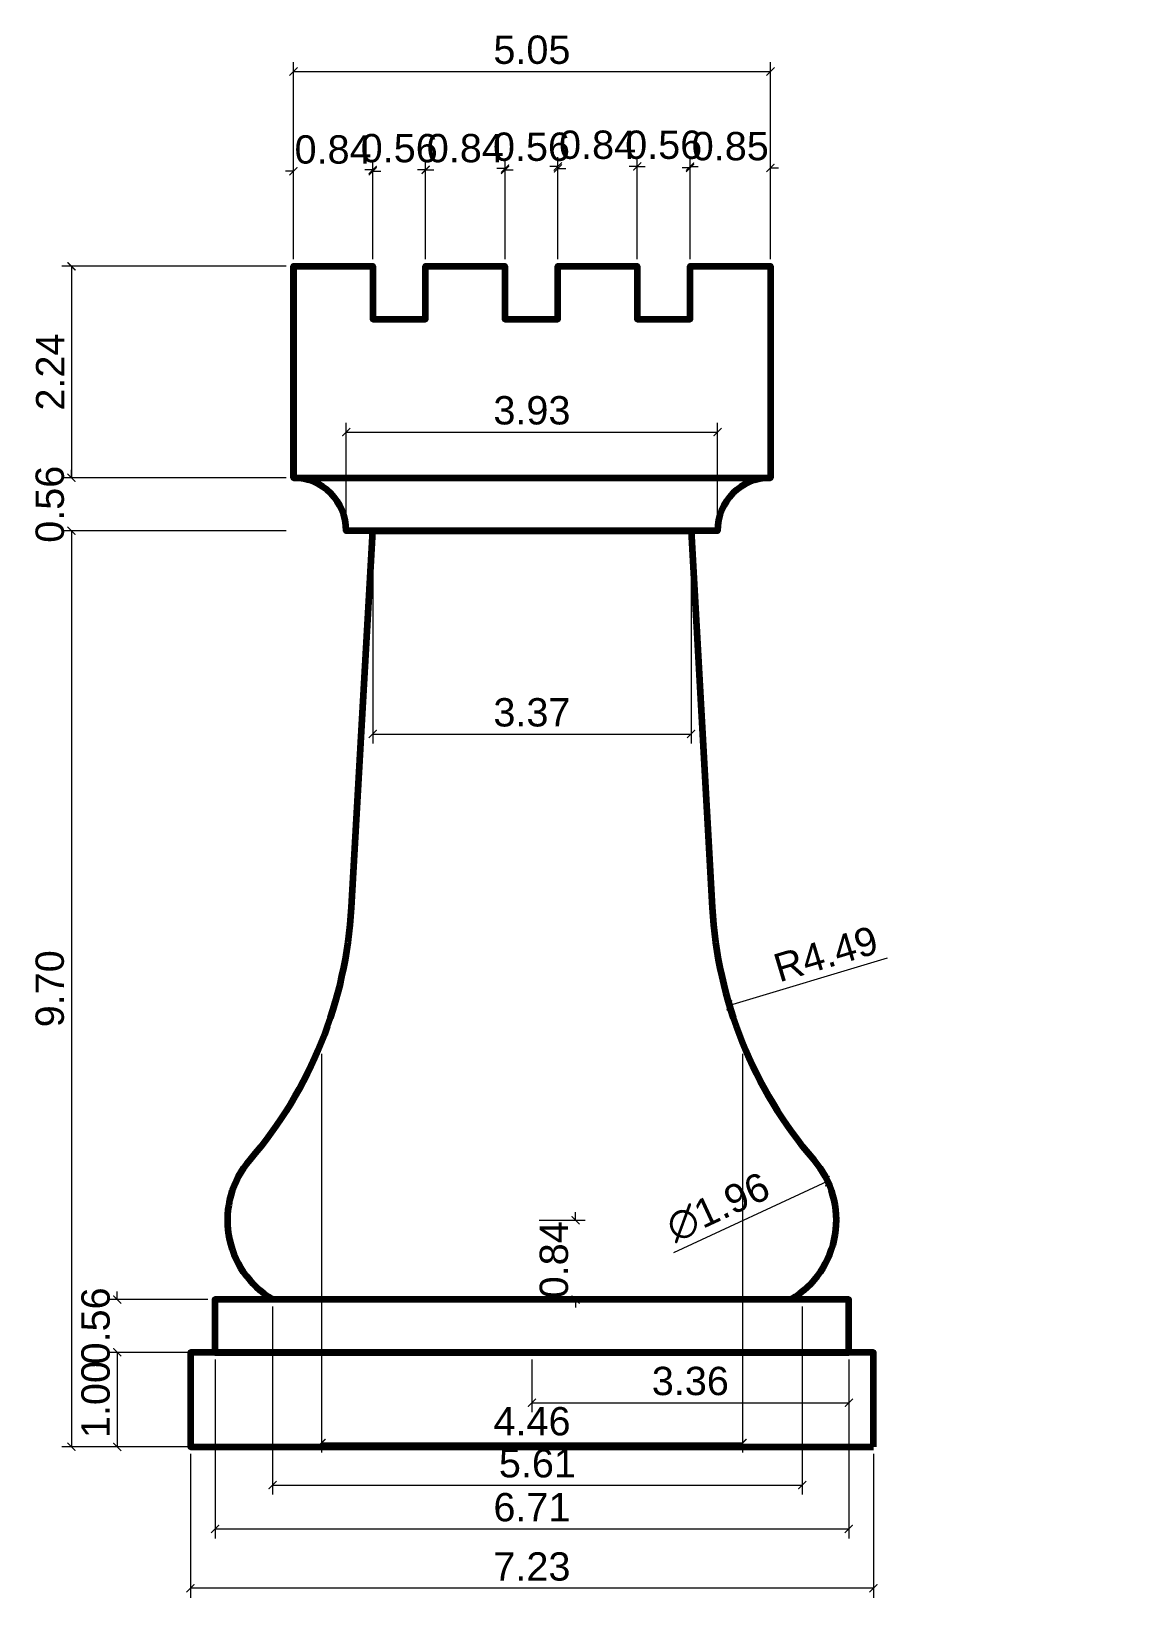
# Model space of a CAD drawing. Header units: inches. Extents: x 994 to 6777, y -637 to 5407.
# Drawn here: x 1097.25 to 1108.94, y 367.35 to 383.94 of the extents above; entities that cross this region are included whole.
import ezdxf

# ---------------------------------------------------------------- set-up
doc = ezdxf.new("R2010")
doc.units = ezdxf.units.IN
doc.header["$MEASUREMENT"] = 0
doc.linetypes.add('CENTER2', pattern=[28.575, 19.05, -3.175, 3.175, -3.175])
doc.layers.add('OBJECT 0.5', color=7, linetype='Continuous', lineweight=60)
doc.styles.get("Standard").update_dxf_attribs({"font": 'arial.ttf'})
doc.dimstyles.new('ABELLA 100', dxfattribs={"dimtxt": 0.3, "dimasz": 0.085, "dimexe": 0.1, "dimexo": 0.075, "dimgap": 0.075, "dimtad": 1, "dimzin": 0, "dimdsep": 46, "dimtxsty": 'Standard', "dimblk": 'ARCHTICK', "dimcen": 0.09, "dimclrd": 7, "dimclre": 7, "dimadec": 0, "dimazin": 0, "dimtfac": 1, "dimtix": 1, "dimtofl": 0, "dimtmove": 0, "dimatfit": 3, "dimldrblk": 'OPEN30', "dimfxl": 1, "dimtolj": 1, "dimtzin": 0, "dimlwd": 0, "dimlwe": 0, "dimarcsym": 0})

# ---------------------------------------------------------------- blocks, each defined once
blk = doc.blocks.new('_ArchTick')
at = {"color": 0, "linetype": 'ByBlock', "const_width": 0.15}
blk.add_lwpolyline([(-0.5, -0.5), (0.5, 0.5)], dxfattribs=at)
blk = doc.blocks.new('*D448')
at = {"layer": 'Defpoints', "color": 0, "transparency": 16777216}
for p in [(1105.074, 383.512), (1100.024, 381.449), (1105.074, 381.449)]:
    blk.add_point(p, dxfattribs=at)
at = {"layer": 'OBJECT 0.5', "color": 7, "linetype": 'CENTER2', "lineweight": 0, "transparency": 16777216}
for p, q in [((1100.024, 381.524), (1100.024, 383.612)), ((1105.074, 381.524), (1105.074, 383.612))]:
    blk.add_line(p, q, dxfattribs=at)
at = {"layer": 'OBJECT 0.5', "color": 7, "linetype": 'Continuous', "lineweight": 0, "transparency": 16777216}
blk.add_line((1100.024, 383.512), (1105.074, 383.512), dxfattribs=at)
at = {"layer": 'OBJECT 0.5', "color": 7, "lineweight": 0, "transparency": 16777216, "xscale": 0.085, "yscale": 0.085, "zscale": 0.085, "rotation": 180}
blk.add_blockref('_ArchTick', (1100.024, 383.512), dxfattribs=at)
at = {"layer": 'OBJECT 0.5', "color": 7, "lineweight": 0, "transparency": 16777216, "xscale": 0.085, "yscale": 0.085, "zscale": 0.085}
blk.add_blockref('_ArchTick', (1105.074, 383.512), dxfattribs=at)
at = {"layer": 'OBJECT 0.5', "color": 0, "transparency": 16777216, "insert": (1102.549, 383.74), "char_height": 0.3, "attachment_point": 5}
blk.add_mtext('\\A1;5.05', dxfattribs=at)
blk = doc.blocks.new('_Open30')
at = {"color": 0, "linetype": 'ByBlock', "lineweight": -2}
for p, q in [((-1, 0.27), (0, 0)), ((0, 0), (-1, -0.27)), ((0, 0), (-1, 0))]:
    blk.add_line(p, q, dxfattribs=at)
blk = doc.blocks.new('*D449')
at = {"layer": 'Defpoints', "color": 0, "transparency": 16777216}
for p in [(1104.224, 382.505), (1103.664, 381.449), (1104.224, 381.449)]:
    blk.add_point(p, dxfattribs=at)
at = {"layer": 'OBJECT 0.5', "color": 7, "linetype": 'Continuous', "lineweight": 0, "transparency": 16777216}
for p, q in [((1103.664, 382.505), (1103.579, 382.505)), ((1104.224, 382.505), (1104.309, 382.505))]:
    blk.add_line(p, q, dxfattribs=at)
at = {"layer": 'OBJECT 0.5', "color": 7, "linetype": 'CENTER2', "lineweight": 0, "transparency": 16777216}
for p, q in [((1103.664, 381.524), (1103.664, 382.605)), ((1104.224, 381.524), (1104.224, 382.605))]:
    blk.add_line(p, q, dxfattribs=at)
at = {"layer": 'OBJECT 0.5', "color": 7, "lineweight": 0, "transparency": 16777216, "xscale": 0.085, "yscale": 0.085, "zscale": 0.085}
blk.add_blockref('_ArchTick', (1103.664, 382.505), dxfattribs=at)
at = {"layer": 'OBJECT 0.5', "color": 7, "lineweight": 0, "transparency": 16777216, "xscale": 0.085, "yscale": 0.085, "zscale": 0.085, "rotation": 180}
blk.add_blockref('_ArchTick', (1104.224, 382.505), dxfattribs=at)
at = {"layer": 'OBJECT 0.5', "color": 0, "transparency": 16777216, "insert": (1103.944, 382.734), "char_height": 0.3, "attachment_point": 5}
blk.add_mtext('\\A1;0.56', dxfattribs=at)
blk = doc.blocks.new('*D450')
at = {"layer": 'Defpoints', "color": 0, "transparency": 16777216}
for p in [(1105.074, 382.491), (1104.224, 381.449), (1105.074, 381.449)]:
    blk.add_point(p, dxfattribs=at)
at = {"layer": 'OBJECT 0.5', "color": 7, "linetype": 'Continuous', "lineweight": 0, "transparency": 16777216}
for p, q in [((1104.224, 382.491), (1104.139, 382.491)), ((1105.074, 382.491), (1105.159, 382.491))]:
    blk.add_line(p, q, dxfattribs=at)
at = {"layer": 'OBJECT 0.5', "color": 7, "linetype": 'CENTER2', "lineweight": 0, "transparency": 16777216}
for p, q in [((1104.224, 381.524), (1104.224, 382.591)), ((1105.074, 381.524), (1105.074, 382.591))]:
    blk.add_line(p, q, dxfattribs=at)
at = {"layer": 'OBJECT 0.5', "color": 7, "lineweight": 0, "transparency": 16777216, "xscale": 0.085, "yscale": 0.085, "zscale": 0.085}
blk.add_blockref('_ArchTick', (1104.224, 382.491), dxfattribs=at)
at = {"layer": 'OBJECT 0.5', "color": 7, "lineweight": 0, "transparency": 16777216, "xscale": 0.085, "yscale": 0.085, "zscale": 0.085, "rotation": 180}
blk.add_blockref('_ArchTick', (1105.074, 382.491), dxfattribs=at)
at = {"layer": 'OBJECT 0.5', "color": 0, "transparency": 16777216, "insert": (1104.649, 382.719), "char_height": 0.3, "attachment_point": 5}
blk.add_mtext('\\A1;0.85', dxfattribs=at)
blk = doc.blocks.new('*D451')
at = {"layer": 'Defpoints', "color": 0, "transparency": 16777216}
for p in [(1102.264, 382.484), (1102.264, 381.449), (1102.824, 381.449)]:
    blk.add_point(p, dxfattribs=at)
at = {"layer": 'OBJECT 0.5', "color": 7, "linetype": 'Continuous', "lineweight": 0, "transparency": 16777216}
for p, q in [((1102.264, 382.484), (1102.179, 382.484)), ((1102.824, 382.484), (1102.909, 382.484))]:
    blk.add_line(p, q, dxfattribs=at)
at = {"layer": 'OBJECT 0.5', "color": 7, "linetype": 'CENTER2', "lineweight": 0, "transparency": 16777216}
for p, q in [((1102.264, 381.524), (1102.264, 382.584)), ((1102.824, 381.524), (1102.824, 382.584))]:
    blk.add_line(p, q, dxfattribs=at)
at = {"layer": 'OBJECT 0.5', "color": 7, "lineweight": 0, "transparency": 16777216, "xscale": 0.085, "yscale": 0.085, "zscale": 0.085}
blk.add_blockref('_ArchTick', (1102.264, 382.484), dxfattribs=at)
at = {"layer": 'OBJECT 0.5', "color": 7, "lineweight": 0, "transparency": 16777216, "xscale": 0.085, "yscale": 0.085, "zscale": 0.085, "rotation": 180}
blk.add_blockref('_ArchTick', (1102.824, 382.484), dxfattribs=at)
at = {"layer": 'OBJECT 0.5', "color": 0, "transparency": 16777216, "insert": (1102.544, 382.713), "char_height": 0.3, "attachment_point": 5}
blk.add_mtext('\\A1;0.56', dxfattribs=at)
blk = doc.blocks.new('*D452')
at = {"layer": 'Defpoints', "color": 0, "transparency": 16777216}
for p in [(1103.664, 382.505), (1102.824, 381.449), (1103.664, 381.449)]:
    blk.add_point(p, dxfattribs=at)
at = {"layer": 'OBJECT 0.5', "color": 7, "linetype": 'Continuous', "lineweight": 0, "transparency": 16777216}
for p, q in [((1102.824, 382.505), (1102.739, 382.505)), ((1103.664, 382.505), (1103.749, 382.505))]:
    blk.add_line(p, q, dxfattribs=at)
at = {"layer": 'OBJECT 0.5', "color": 7, "linetype": 'CENTER2', "lineweight": 0, "transparency": 16777216}
for p, q in [((1102.824, 381.524), (1102.824, 382.605)), ((1103.664, 381.524), (1103.664, 382.605))]:
    blk.add_line(p, q, dxfattribs=at)
at = {"layer": 'OBJECT 0.5', "color": 7, "lineweight": 0, "transparency": 16777216, "xscale": 0.085, "yscale": 0.085, "zscale": 0.085}
blk.add_blockref('_ArchTick', (1102.824, 382.505), dxfattribs=at)
at = {"layer": 'OBJECT 0.5', "color": 7, "lineweight": 0, "transparency": 16777216, "xscale": 0.085, "yscale": 0.085, "zscale": 0.085, "rotation": 180}
blk.add_blockref('_ArchTick', (1103.664, 382.505), dxfattribs=at)
at = {"layer": 'OBJECT 0.5', "color": 0, "transparency": 16777216, "insert": (1103.244, 382.734), "char_height": 0.3, "attachment_point": 5}
blk.add_mtext('\\A1;0.84', dxfattribs=at)
blk = doc.blocks.new('*D453')
at = {"layer": 'Defpoints', "color": 0, "transparency": 16777216}
for p in [(1102.264, 382.47), (1101.424, 381.449), (1102.264, 381.449)]:
    blk.add_point(p, dxfattribs=at)
at = {"layer": 'OBJECT 0.5', "color": 7, "linetype": 'Continuous', "lineweight": 0, "transparency": 16777216}
for p, q in [((1101.424, 382.47), (1101.339, 382.47)), ((1102.264, 382.47), (1102.349, 382.47))]:
    blk.add_line(p, q, dxfattribs=at)
at = {"layer": 'OBJECT 0.5', "color": 7, "linetype": 'CENTER2', "lineweight": 0, "transparency": 16777216}
for p, q in [((1101.424, 381.524), (1101.424, 382.57)), ((1102.264, 381.524), (1102.264, 382.57))]:
    blk.add_line(p, q, dxfattribs=at)
at = {"layer": 'OBJECT 0.5', "color": 7, "lineweight": 0, "transparency": 16777216, "xscale": 0.085, "yscale": 0.085, "zscale": 0.085}
blk.add_blockref('_ArchTick', (1101.424, 382.47), dxfattribs=at)
at = {"layer": 'OBJECT 0.5', "color": 7, "lineweight": 0, "transparency": 16777216, "xscale": 0.085, "yscale": 0.085, "zscale": 0.085, "rotation": 180}
blk.add_blockref('_ArchTick', (1102.264, 382.47), dxfattribs=at)
at = {"layer": 'OBJECT 0.5', "color": 0, "transparency": 16777216, "insert": (1101.844, 382.698), "char_height": 0.3, "attachment_point": 5}
blk.add_mtext('\\A1;0.84', dxfattribs=at)
blk = doc.blocks.new('*D454')
at = {"layer": 'Defpoints', "color": 0, "transparency": 16777216}
for p in [(1101.424, 382.47), (1100.864, 381.449), (1101.424, 381.449)]:
    blk.add_point(p, dxfattribs=at)
at = {"layer": 'OBJECT 0.5', "color": 7, "linetype": 'Continuous', "lineweight": 0, "transparency": 16777216}
for p, q in [((1100.864, 382.47), (1100.779, 382.47)), ((1101.424, 382.47), (1101.509, 382.47))]:
    blk.add_line(p, q, dxfattribs=at)
at = {"layer": 'OBJECT 0.5', "color": 7, "linetype": 'CENTER2', "lineweight": 0, "transparency": 16777216}
for p, q in [((1100.864, 381.524), (1100.864, 382.57)), ((1101.424, 381.524), (1101.424, 382.57))]:
    blk.add_line(p, q, dxfattribs=at)
at = {"layer": 'OBJECT 0.5', "color": 7, "lineweight": 0, "transparency": 16777216, "xscale": 0.085, "yscale": 0.085, "zscale": 0.085}
blk.add_blockref('_ArchTick', (1100.864, 382.47), dxfattribs=at)
at = {"layer": 'OBJECT 0.5', "color": 7, "lineweight": 0, "transparency": 16777216, "xscale": 0.085, "yscale": 0.085, "zscale": 0.085, "rotation": 180}
blk.add_blockref('_ArchTick', (1101.424, 382.47), dxfattribs=at)
at = {"layer": 'OBJECT 0.5', "color": 0, "transparency": 16777216, "insert": (1101.144, 382.698), "char_height": 0.3, "attachment_point": 5}
blk.add_mtext('\\A1;0.56', dxfattribs=at)
blk = doc.blocks.new('*D455')
at = {"layer": 'Defpoints', "color": 0, "transparency": 16777216}
for p in [(1100.864, 382.456), (1100.024, 381.449), (1100.864, 381.449)]:
    blk.add_point(p, dxfattribs=at)
at = {"layer": 'OBJECT 0.5', "color": 7, "linetype": 'CENTER2', "lineweight": 0, "transparency": 16777216}
for p, q in [((1100.024, 381.524), (1100.024, 382.556)), ((1100.864, 381.524), (1100.864, 382.556))]:
    blk.add_line(p, q, dxfattribs=at)
at = {"layer": 'OBJECT 0.5', "color": 7, "linetype": 'Continuous', "lineweight": 0, "transparency": 16777216}
for p, q in [((1100.024, 382.456), (1099.939, 382.456)), ((1100.864, 382.456), (1100.949, 382.456))]:
    blk.add_line(p, q, dxfattribs=at)
at = {"layer": 'OBJECT 0.5', "color": 7, "lineweight": 0, "transparency": 16777216, "xscale": 0.085, "yscale": 0.085, "zscale": 0.085}
blk.add_blockref('_ArchTick', (1100.024, 382.456), dxfattribs=at)
at = {"layer": 'OBJECT 0.5', "color": 7, "lineweight": 0, "transparency": 16777216, "xscale": 0.085, "yscale": 0.085, "zscale": 0.085, "rotation": 180}
blk.add_blockref('_ArchTick', (1100.864, 382.456), dxfattribs=at)
at = {"layer": 'OBJECT 0.5', "color": 0, "transparency": 16777216, "insert": (1100.444, 382.684), "char_height": 0.3, "attachment_point": 5}
blk.add_mtext('\\A1;0.84', dxfattribs=at)
blk = doc.blocks.new('*D456')
at = {"layer": 'Defpoints', "color": 0, "transparency": 16777216}
for p in [(1104.514, 379.693), (1100.584, 378.649), (1104.514, 378.649)]:
    blk.add_point(p, dxfattribs=at)
at = {"layer": 'OBJECT 0.5', "color": 7, "linetype": 'CENTER2', "lineweight": 0, "transparency": 16777216}
for p, q in [((1100.584, 378.724), (1100.584, 379.793)), ((1104.514, 378.724), (1104.514, 379.793))]:
    blk.add_line(p, q, dxfattribs=at)
at = {"layer": 'OBJECT 0.5', "color": 7, "linetype": 'Continuous', "lineweight": 0, "transparency": 16777216}
blk.add_line((1100.584, 379.693), (1104.514, 379.693), dxfattribs=at)
at = {"layer": 'OBJECT 0.5', "color": 7, "lineweight": 0, "transparency": 16777216, "xscale": 0.085, "yscale": 0.085, "zscale": 0.085, "rotation": 180}
blk.add_blockref('_ArchTick', (1100.584, 379.693), dxfattribs=at)
at = {"layer": 'OBJECT 0.5', "color": 7, "lineweight": 0, "transparency": 16777216, "xscale": 0.085, "yscale": 0.085, "zscale": 0.085}
blk.add_blockref('_ArchTick', (1104.514, 379.693), dxfattribs=at)
at = {"layer": 'OBJECT 0.5', "color": 0, "transparency": 16777216, "insert": (1102.549, 379.922), "char_height": 0.3, "attachment_point": 5}
blk.add_mtext('\\A1;3.93', dxfattribs=at)
blk = doc.blocks.new('*D457')
at = {"layer": 'Defpoints', "color": 0, "transparency": 16777216}
for p in [(1100.024, 379.209), (1097.674, 378.649), (1100.024, 378.649)]:
    blk.add_point(p, dxfattribs=at)
at = {"layer": 'OBJECT 0.5', "color": 7, "linetype": 'CENTER2', "lineweight": 0, "transparency": 16777216}
for p, q in [((1099.949, 379.209), (1097.574, 379.209)), ((1099.949, 378.649), (1097.574, 378.649))]:
    blk.add_line(p, q, dxfattribs=at)
at = {"layer": 'OBJECT 0.5', "color": 7, "linetype": 'Continuous', "lineweight": 0, "transparency": 16777216}
for p, q in [((1097.674, 379.209), (1097.674, 379.294)), ((1097.674, 378.649), (1097.674, 378.564))]:
    blk.add_line(p, q, dxfattribs=at)
at = {"layer": 'OBJECT 0.5', "color": 7, "lineweight": 0, "transparency": 16777216, "xscale": 0.085, "yscale": 0.085, "zscale": 0.085}
for p, rotation in [((1097.674, 379.209), 270), ((1097.674, 378.649), 90)]:
    blk.add_blockref('_ArchTick', p, dxfattribs=dict(at, rotation=rotation))
at = {"layer": 'OBJECT 0.5', "color": 0, "transparency": 16777216, "insert": (1097.446, 378.929), "char_height": 0.3, "attachment_point": 5, "rotation": 90}
blk.add_mtext('\\A1;0.56', dxfattribs=at)
blk = doc.blocks.new('*D458')
at = {"layer": 'Defpoints', "color": 0, "transparency": 16777216}
for p in [(1100.024, 381.449), (1097.674, 379.209), (1100.024, 379.209)]:
    blk.add_point(p, dxfattribs=at)
at = {"layer": 'OBJECT 0.5', "color": 7, "linetype": 'CENTER2', "lineweight": 0, "transparency": 16777216}
for p, q in [((1099.949, 381.449), (1097.574, 381.449)), ((1099.949, 379.209), (1097.574, 379.209))]:
    blk.add_line(p, q, dxfattribs=at)
at = {"layer": 'OBJECT 0.5', "color": 7, "linetype": 'Continuous', "lineweight": 0, "transparency": 16777216}
blk.add_line((1097.674, 381.449), (1097.674, 379.209), dxfattribs=at)
at = {"layer": 'OBJECT 0.5', "color": 7, "lineweight": 0, "transparency": 16777216, "xscale": 0.085, "yscale": 0.085, "zscale": 0.085}
for p, rotation in [((1097.674, 381.449), 90), ((1097.674, 379.209), 270)]:
    blk.add_blockref('_ArchTick', p, dxfattribs=dict(at, rotation=rotation))
at = {"layer": 'OBJECT 0.5', "color": 0, "transparency": 16777216, "insert": (1097.449, 380.329), "char_height": 0.3, "attachment_point": 5, "rotation": 90}
blk.add_mtext('\\A1;2.24', dxfattribs=at)
blk = doc.blocks.new('*D459')
at = {"layer": 'Defpoints', "color": 0, "transparency": 16777216}
for p in [(1100.864, 378.649), (1104.234, 378.649), (1104.234, 376.496)]:
    blk.add_point(p, dxfattribs=at)
at = {"layer": 'OBJECT 0.5', "color": 7, "linetype": 'CENTER2', "lineweight": 0, "transparency": 16777216}
for p, q in [((1100.864, 378.574), (1100.864, 376.396)), ((1104.234, 378.574), (1104.234, 376.396))]:
    blk.add_line(p, q, dxfattribs=at)
at = {"layer": 'OBJECT 0.5', "color": 7, "linetype": 'Continuous', "lineweight": 0, "transparency": 16777216}
blk.add_line((1100.864, 376.496), (1104.234, 376.496), dxfattribs=at)
at = {"layer": 'OBJECT 0.5', "color": 7, "lineweight": 0, "transparency": 16777216, "xscale": 0.085, "yscale": 0.085, "zscale": 0.085, "rotation": 180}
blk.add_blockref('_ArchTick', (1100.864, 376.496), dxfattribs=at)
at = {"layer": 'OBJECT 0.5', "color": 7, "lineweight": 0, "transparency": 16777216, "xscale": 0.085, "yscale": 0.085, "zscale": 0.085}
blk.add_blockref('_ArchTick', (1104.234, 376.496), dxfattribs=at)
at = {"layer": 'OBJECT 0.5', "color": 0, "transparency": 16777216, "insert": (1102.549, 376.724), "char_height": 0.3, "attachment_point": 5}
blk.add_mtext('\\A1;3.37', dxfattribs=at)
blk = doc.blocks.new('*D460')
at = {"layer": 'Defpoints', "color": 0, "transparency": 16777216}
for p in [(1098.934, 368.949), (1106.164, 368.949), (1098.934, 367.451)]:
    blk.add_point(p, dxfattribs=at)
at = {"layer": 'OBJECT 0.5', "color": 7, "linetype": 'CENTER2', "lineweight": 0, "transparency": 16777216}
for p, q in [((1098.934, 368.874), (1098.934, 367.351)), ((1106.164, 368.874), (1106.164, 367.351))]:
    blk.add_line(p, q, dxfattribs=at)
at = {"layer": 'OBJECT 0.5', "color": 7, "linetype": 'Continuous', "lineweight": 0, "transparency": 16777216}
blk.add_line((1106.164, 367.451), (1098.934, 367.451), dxfattribs=at)
at = {"layer": 'OBJECT 0.5', "color": 7, "lineweight": 0, "transparency": 16777216, "xscale": 0.085, "yscale": 0.085, "zscale": 0.085, "rotation": 180}
blk.add_blockref('_ArchTick', (1098.934, 367.451), dxfattribs=at)
at = {"layer": 'OBJECT 0.5', "color": 7, "lineweight": 0, "transparency": 16777216, "xscale": 0.085, "yscale": 0.085, "zscale": 0.085}
blk.add_blockref('_ArchTick', (1106.164, 367.451), dxfattribs=at)
at = {"layer": 'OBJECT 0.5', "color": 0, "transparency": 16777216, "insert": (1102.549, 367.68), "char_height": 0.3, "attachment_point": 5}
blk.add_mtext('\\A1;7.23', dxfattribs=at)
blk = doc.blocks.new('*D514')
at = {"layer": 'Defpoints', "color": 0, "transparency": 16777216}
for p in [(1099.194, 370.509), (1098.159, 369.949), (1099.194, 369.949)]:
    blk.add_point(p, dxfattribs=at)
at = {"layer": 'OBJECT 0.5', "color": 7, "linetype": 'Continuous', "lineweight": 0, "transparency": 16777216}
for p, q in [((1098.159, 370.509), (1098.159, 370.594)), ((1098.159, 369.949), (1098.159, 369.864))]:
    blk.add_line(p, q, dxfattribs=at)
at = {"layer": 'OBJECT 0.5', "color": 7, "linetype": 'CENTER2', "lineweight": 0, "transparency": 16777216}
for p, q in [((1099.119, 370.509), (1098.059, 370.509)), ((1099.119, 369.949), (1098.059, 369.949))]:
    blk.add_line(p, q, dxfattribs=at)
at = {"layer": 'OBJECT 0.5', "color": 7, "lineweight": 0, "transparency": 16777216, "xscale": 0.085, "yscale": 0.085, "zscale": 0.085}
for p, rotation in [((1098.159, 370.509), 270), ((1098.159, 369.949), 90)]:
    blk.add_blockref('_ArchTick', p, dxfattribs=dict(at, rotation=rotation))
at = {"layer": 'OBJECT 0.5', "color": 0, "transparency": 16777216, "insert": (1097.931, 370.229), "char_height": 0.3, "attachment_point": 5, "rotation": 90}
blk.add_mtext('\\A1;0.56', dxfattribs=at)
blk = doc.blocks.new('*D515')
at = {"layer": 'Defpoints', "color": 0, "transparency": 16777216}
for p in [(1099.194, 369.949), (1098.159, 368.949), (1099.194, 368.949)]:
    blk.add_point(p, dxfattribs=at)
at = {"layer": 'OBJECT 0.5', "color": 7, "linetype": 'CENTER2', "lineweight": 0, "transparency": 16777216}
for p, q in [((1099.119, 369.949), (1098.059, 369.949)), ((1099.119, 368.949), (1098.059, 368.949))]:
    blk.add_line(p, q, dxfattribs=at)
at = {"layer": 'OBJECT 0.5', "color": 7, "linetype": 'Continuous', "lineweight": 0, "transparency": 16777216}
blk.add_line((1098.159, 369.949), (1098.159, 368.949), dxfattribs=at)
at = {"layer": 'OBJECT 0.5', "color": 7, "lineweight": 0, "transparency": 16777216, "xscale": 0.085, "yscale": 0.085, "zscale": 0.085}
for p, rotation in [((1098.159, 369.949), 90), ((1098.159, 368.949), 270)]:
    blk.add_blockref('_ArchTick', p, dxfattribs=dict(at, rotation=rotation))
at = {"layer": 'OBJECT 0.5', "color": 0, "transparency": 16777216, "insert": (1097.931, 369.449), "char_height": 0.3, "attachment_point": 5, "rotation": 90}
blk.add_mtext('\\A1;1.00', dxfattribs=at)
blk = doc.blocks.new('*D516')
at = {"layer": 'Defpoints', "color": 0, "transparency": 16777216}
for p in [(1100.322, 373.184), (1104.779, 373.184), (1104.779, 368.99)]:
    blk.add_point(p, dxfattribs=at)
at = {"layer": 'OBJECT 0.5', "color": 7, "linetype": 'CENTER2', "lineweight": 0, "transparency": 16777216}
for p, q in [((1100.322, 373.109), (1100.322, 368.89)), ((1104.779, 373.109), (1104.779, 368.89))]:
    blk.add_line(p, q, dxfattribs=at)
at = {"layer": 'OBJECT 0.5', "color": 7, "linetype": 'Continuous', "lineweight": 0, "transparency": 16777216}
blk.add_line((1100.322, 368.99), (1104.779, 368.99), dxfattribs=at)
at = {"layer": 'OBJECT 0.5', "color": 7, "lineweight": 0, "transparency": 16777216, "xscale": 0.085, "yscale": 0.085, "zscale": 0.085, "rotation": 180}
blk.add_blockref('_ArchTick', (1100.322, 368.99), dxfattribs=at)
at = {"layer": 'OBJECT 0.5', "color": 7, "lineweight": 0, "transparency": 16777216, "xscale": 0.085, "yscale": 0.085, "zscale": 0.085}
blk.add_blockref('_ArchTick', (1104.779, 368.99), dxfattribs=at)
at = {"layer": 'OBJECT 0.5', "color": 0, "transparency": 16777216, "insert": (1102.55, 369.218), "char_height": 0.3, "attachment_point": 5}
blk.add_mtext('\\A1;4.46', dxfattribs=at)
blk = doc.blocks.new('*D517')
at = {"layer": 'Defpoints', "color": 0, "transparency": 16777216}
for p in [(1099.804, 370.509), (1105.411, 370.509), (1105.411, 368.544)]:
    blk.add_point(p, dxfattribs=at)
at = {"layer": 'OBJECT 0.5', "color": 7, "linetype": 'CENTER2', "lineweight": 0, "transparency": 16777216}
for p, q in [((1099.804, 370.434), (1099.804, 368.444)), ((1105.411, 370.434), (1105.411, 368.444))]:
    blk.add_line(p, q, dxfattribs=at)
at = {"layer": 'OBJECT 0.5', "color": 7, "linetype": 'Continuous', "lineweight": 0, "transparency": 16777216}
blk.add_line((1099.804, 368.544), (1105.411, 368.544), dxfattribs=at)
at = {"layer": 'OBJECT 0.5', "color": 7, "lineweight": 0, "transparency": 16777216, "xscale": 0.085, "yscale": 0.085, "zscale": 0.085, "rotation": 180}
blk.add_blockref('_ArchTick', (1099.804, 368.544), dxfattribs=at)
at = {"layer": 'OBJECT 0.5', "color": 7, "lineweight": 0, "transparency": 16777216, "xscale": 0.085, "yscale": 0.085, "zscale": 0.085}
blk.add_blockref('_ArchTick', (1105.411, 368.544), dxfattribs=at)
at = {"layer": 'OBJECT 0.5', "color": 0, "transparency": 16777216, "insert": (1102.607, 368.773), "char_height": 0.3, "attachment_point": 5}
blk.add_mtext('\\A1;5.61', dxfattribs=at)
blk = doc.blocks.new('*D518')
at = {"layer": 'Defpoints', "color": 0, "transparency": 16777216}
for p in [(1099.194, 369.949), (1105.904, 369.949), (1105.904, 368.079)]:
    blk.add_point(p, dxfattribs=at)
at = {"layer": 'OBJECT 0.5', "color": 7, "linetype": 'CENTER2', "lineweight": 0, "transparency": 16777216}
for p, q in [((1099.194, 369.874), (1099.194, 367.979)), ((1105.904, 369.874), (1105.904, 367.979))]:
    blk.add_line(p, q, dxfattribs=at)
at = {"layer": 'OBJECT 0.5', "color": 7, "linetype": 'Continuous', "lineweight": 0, "transparency": 16777216}
blk.add_line((1099.194, 368.079), (1105.904, 368.079), dxfattribs=at)
at = {"layer": 'OBJECT 0.5', "color": 7, "lineweight": 0, "transparency": 16777216, "xscale": 0.085, "yscale": 0.085, "zscale": 0.085, "rotation": 180}
blk.add_blockref('_ArchTick', (1099.194, 368.079), dxfattribs=at)
at = {"layer": 'OBJECT 0.5', "color": 7, "lineweight": 0, "transparency": 16777216, "xscale": 0.085, "yscale": 0.085, "zscale": 0.085}
blk.add_blockref('_ArchTick', (1105.904, 368.079), dxfattribs=at)
at = {"layer": 'OBJECT 0.5', "color": 0, "transparency": 16777216, "insert": (1102.549, 368.308), "char_height": 0.3, "attachment_point": 5}
blk.add_mtext('\\A1;6.71', dxfattribs=at)
blk = doc.blocks.new('*D603')
at = {"layer": 'Defpoints', "color": 0, "transparency": 16777216}
for p in [(1102.549, 371.349), (1102.549, 370.509), (1103.011, 370.509)]:
    blk.add_point(p, dxfattribs=at)
at = {"layer": 'OBJECT 0.5', "color": 7, "linetype": 'CENTER2', "lineweight": 0, "transparency": 16777216}
for p, q in [((1102.624, 371.349), (1103.111, 371.349)), ((1102.624, 370.509), (1103.111, 370.509))]:
    blk.add_line(p, q, dxfattribs=at)
at = {"layer": 'OBJECT 0.5', "color": 7, "linetype": 'Continuous', "lineweight": 0, "transparency": 16777216}
for p, q in [((1103.011, 371.349), (1103.011, 371.434)), ((1103.011, 370.509), (1103.011, 370.424))]:
    blk.add_line(p, q, dxfattribs=at)
at = {"layer": 'OBJECT 0.5', "color": 7, "lineweight": 0, "transparency": 16777216, "xscale": 0.085, "yscale": 0.085, "zscale": 0.085}
for p, rotation in [((1103.011, 371.349), 270), ((1103.011, 370.509), 90)]:
    blk.add_blockref('_ArchTick', p, dxfattribs=dict(at, rotation=rotation))
at = {"layer": 'OBJECT 0.5', "color": 0, "transparency": 16777216, "insert": (1102.783, 370.929), "char_height": 0.3, "attachment_point": 5, "rotation": 90}
blk.add_mtext('\\A1;0.84', dxfattribs=at)
blk = doc.blocks.new('*D519')
at = {"layer": 'Defpoints', "color": 0, "transparency": 16777216}
for p in [(1108.941, 374.91), (1104.639, 373.623)]:
    blk.add_point(p, dxfattribs=at)
at = {"layer": 'OBJECT 0.5', "color": 7, "linetype": 'Continuous', "lineweight": 0, "transparency": 16777216}
blk.add_line((1106.309, 374.123), (1104.639, 373.623), dxfattribs=at)
at = {"layer": 'OBJECT 0.5', "color": 7, "lineweight": 0, "transparency": 16777216, "xscale": 0.085, "yscale": 0.085, "zscale": 0.085, "rotation": 196.650005062826}
blk.add_blockref('_ArchTick', (1104.639, 373.623), dxfattribs=at)
at = {"layer": 'OBJECT 0.5', "color": 0, "transparency": 16777216, "insert": (1105.66, 374.167), "char_height": 0.3, "attachment_point": 5, "rotation": 16.65}
blk.add_mtext('\\A1;R4.49', dxfattribs=at)
blk = doc.blocks.new('*D520')
at = {"layer": 'Defpoints', "color": 0, "transparency": 16777216}
for p in [(1105.677, 371.762), (1103.9, 370.936)]:
    blk.add_point(p, dxfattribs=at)
at = {"layer": 'OBJECT 0.5', "color": 7, "linetype": 'Continuous', "lineweight": 0, "transparency": 16777216}
blk.add_line((1104.05, 371.006), (1105.677, 371.762), dxfattribs=at)
at = {"layer": 'OBJECT 0.5', "color": 7, "lineweight": 0, "transparency": 16777216, "xscale": 0.085, "yscale": 0.085, "zscale": 0.085, "rotation": 24.91895841334125}
blk.add_blockref('_ArchTick', (1105.677, 371.762), dxfattribs=at)
at = {"layer": 'OBJECT 0.5', "color": 0, "transparency": 16777216, "insert": (1104.52, 371.485), "char_height": 0.3, "attachment_point": 5, "rotation": 24.919}
blk.add_mtext('\\A1;∅1.96', dxfattribs=at)
blk = doc.blocks.new('*D521')
at = {"layer": 'Defpoints', "color": 0, "transparency": 16777216}
for p in [(1102.549, 369.949), (1105.904, 369.949), (1105.904, 369.416)]:
    blk.add_point(p, dxfattribs=at)
at = {"layer": 'OBJECT 0.5', "color": 7, "linetype": 'CENTER2', "lineweight": 0, "transparency": 16777216}
for p, q in [((1102.549, 369.874), (1102.549, 369.316)), ((1105.904, 369.874), (1105.904, 369.316))]:
    blk.add_line(p, q, dxfattribs=at)
at = {"layer": 'OBJECT 0.5', "color": 7, "linetype": 'Continuous', "lineweight": 0, "transparency": 16777216}
blk.add_line((1102.549, 369.416), (1105.904, 369.416), dxfattribs=at)
at = {"layer": 'OBJECT 0.5', "color": 7, "lineweight": 0, "transparency": 16777216, "xscale": 0.085, "yscale": 0.085, "zscale": 0.085, "rotation": 180}
blk.add_blockref('_ArchTick', (1102.549, 369.416), dxfattribs=at)
at = {"layer": 'OBJECT 0.5', "color": 7, "lineweight": 0, "transparency": 16777216, "xscale": 0.085, "yscale": 0.085, "zscale": 0.085}
blk.add_blockref('_ArchTick', (1105.904, 369.416), dxfattribs=at)
at = {"layer": 'OBJECT 0.5', "color": 0, "transparency": 16777216, "insert": (1104.226, 369.644), "char_height": 0.3, "attachment_point": 5}
blk.add_mtext('\\A1;3.36', dxfattribs=at)
blk = doc.blocks.new('*D522')
at = {"layer": 'Defpoints', "color": 0, "transparency": 16777216}
for p in [(1099.949, 378.649), (1097.674, 368.949), (1099.949, 368.949)]:
    blk.add_point(p, dxfattribs=at)
at = {"layer": 'OBJECT 0.5', "color": 7, "linetype": 'CENTER2', "lineweight": 0, "transparency": 16777216}
for p, q in [((1099.874, 378.649), (1097.574, 378.649)), ((1099.874, 368.949), (1097.574, 368.949))]:
    blk.add_line(p, q, dxfattribs=at)
at = {"layer": 'OBJECT 0.5', "color": 7, "linetype": 'Continuous', "lineweight": 0, "transparency": 16777216}
blk.add_line((1097.674, 378.649), (1097.674, 368.949), dxfattribs=at)
at = {"layer": 'OBJECT 0.5', "color": 7, "lineweight": 0, "transparency": 16777216, "xscale": 0.085, "yscale": 0.085, "zscale": 0.085}
for p, rotation in [((1097.674, 378.649), 90), ((1097.674, 368.949), 270)]:
    blk.add_blockref('_ArchTick', p, dxfattribs=dict(at, rotation=rotation))
at = {"layer": 'OBJECT 0.5', "color": 0, "transparency": 16777216, "insert": (1097.446, 373.799), "char_height": 0.3, "attachment_point": 5, "rotation": 90}
blk.add_mtext('\\A1;9.70', dxfattribs=at)

msp = doc.modelspace()

# ---------------------------------------------------------------- linework, layer by layer
at = {"layer": 'OBJECT 0.5'}
for p, q in [((1102.54852, 370.50903), (1100.30852, 370.50903)), ((1100.31852, 369.94903), (1104.77852, 369.94903)), ((1100.31852, 368.94903), (1104.77852, 368.94903))]:
    msp.add_line(p, q, dxfattribs=at)
at = {"layer": 'OBJECT 0.5', "lineweight": 100}
msp.add_lwpolyline([(1100.02352, 379.20903), (1105.07352, 379.20903, 0.41421356), (1104.51352, 378.64903), (1100.58352, 378.64903, 0.41421356), (1100.02352, 379.20903), (1100.02352, 381.44903)], format="xyb", close=True, dxfattribs=at)
msp.add_lwpolyline([(1100.02352, 381.44903), (1100.86352, 381.44903), (1100.86352, 380.88903), (1101.42352, 380.88903), (1101.42352, 381.44903), (1102.26352, 381.44903), (1102.26352, 380.88903), (1102.82352, 380.88903), (1102.82352, 381.44903), (1103.66352, 381.44903), (1103.66352, 380.88903), (1104.22352, 380.88903), (1104.22352, 381.44903), (1105.07352, 381.44903), (1105.07352, 379.20903)], dxfattribs=at)
msp.add_lwpolyline([(1099.80374, 370.50903, -0.46425997), (1099.56462, 371.98701, 0.16465752), (1100.63929, 374.65812), (1100.86352, 378.64903), (1104.23352, 378.64903), (1104.45775, 374.65812, 0.16465752), (1105.53242, 371.98701, -0.46425997), (1105.2933, 370.50903)], format="xyb", dxfattribs=at)
for points in [[(1105.90352, 369.94903), (1105.90352, 370.50903), (1099.19352, 370.50903), (1099.19352, 369.94903)], [(1106.16352, 368.94903), (1106.16352, 369.94903), (1098.93352, 369.94903), (1098.93352, 368.94903)]]:
    msp.add_lwpolyline(points, close=True, dxfattribs=at)

# ---------------------------------------------------------------- dimensions: what is measured, and where the dimension line sits
at = {"layer": 'OBJECT 0.5'}
for base, p1, p2, picture, middle in [((1105.07352, 383.51175), (1100.02352, 381.44903), (1105.07352, 381.44903), '*D448', (1102.54852, 383.73992)), ((1100.86352, 382.45602), (1100.02352, 381.44903), (1100.86352, 381.44903), '*D455', (1100.44352, 382.6842)), ((1101.42352, 382.47019), (1100.86352, 381.44903), (1101.42352, 381.44903), '*D454', (1101.14352, 382.69836)), ((1102.26352, 382.47019), (1101.42352, 381.44903), (1102.26352, 381.44903), '*D453', (1101.84352, 382.69836)), ((1102.26352, 382.48436), (1102.82352, 381.44903), (1102.26352, 381.44903), '*D451', (1102.54352, 382.71253)), ((1103.66352, 382.50535), (1102.82352, 381.44903), (1103.66352, 381.44903), '*D452', (1103.24352, 382.73352)), ((1104.22352, 382.50535), (1103.66352, 381.44903), (1104.22352, 381.44903), '*D449', (1103.94352, 382.73352)), ((1105.07352, 382.49118), (1104.22352, 381.44903), (1105.07352, 381.44903), '*D450', (1104.64852, 382.71935)), ((1104.51352, 379.69337), (1100.58352, 378.64903), (1104.51352, 378.64903), '*D456', (1102.54852, 379.92164)), ((1104.23352, 376.49588), (1100.86352, 378.64903), (1104.23352, 378.64903), '*D459', (1102.54852, 376.72415)), ((1104.77852, 368.98988), (1100.32187, 373.18409), (1104.77852, 373.18409), '*D516', (1102.55019, 369.21805)), ((1105.41096, 368.54434), (1099.80374, 370.50903), (1105.41096, 370.50903), '*D517', (1102.60735, 368.77251)), ((1105.90352, 368.07948), (1099.19352, 369.94903), (1105.90352, 369.94903), '*D518', (1102.54852, 368.30766)), ((1105.903520711, 369.416179149), (1102.548520711, 369.949029864), (1105.903520711, 369.949029864), '*D521', (1104.226020711, 369.6444533646)), ((1098.93352, 367.4515), (1106.16352, 368.94903), (1098.93352, 368.94903), '*D460', (1102.54852, 367.67977))]:
    dim = msp.add_linear_dim(base=base, p1=p1, p2=p2, dimstyle='ABELLA 100', dxfattribs=at)
    dim.commit()
    dim.dimension.update_dxf_attribs({"geometry": picture, "text_midpoint": middle})
for base, p1, p2, picture, middle in [((1097.67441, 379.20903), (1100.02352, 381.44903), (1100.02352, 379.20903), '*D458', (1097.4488, 380.32903)), ((1097.67441, 378.64903), (1100.02352, 379.20903), (1100.02352, 378.64903), '*D457', (1097.44624, 378.92903)), ((1097.67441, 368.94903), (1099.94852, 378.64903), (1099.94852, 368.94903), '*D522', (1097.44624, 373.79903)), ((1103.01124, 370.50903), (1102.54852, 371.34903), (1102.54852, 370.50903), '*D603', (1102.78307, 370.92903)), ((1098.1591, 369.94903), (1099.19352, 370.50903), (1099.19352, 369.94903), '*D514', (1097.93093, 370.22903)), ((1098.1591, 368.94903), (1099.19352, 369.94903), (1099.19352, 368.94903), '*D515', (1097.93093, 369.44903))]:
    dim = msp.add_linear_dim(base=base, p1=p1, p2=p2, angle=90, dimstyle='ABELLA 100', dxfattribs=at)
    dim.commit()
    dim.dimension.update_dxf_attribs({"geometry": picture, "text_midpoint": middle})
dim = msp.add_radius_dim(center=(1108.94068, 374.90999), mpoint=(1104.63893, 373.6235), dimstyle='ABELLA 100', dxfattribs=at)
dim.commit()
dim.dimension.update_dxf_attribs({"geometry": '*D519', "text_midpoint": (1105.72554, 373.94846), "dimtype": 164})
dim = msp.add_diameter_dim_2p(p1=(1103.89975, 370.93612), p2=(1105.67729, 371.76194), dimstyle='ABELLA 100', dxfattribs=at)
dim.commit()
dim.dimension.update_dxf_attribs({"geometry": '*D520', "text_midpoint": (1104.61964, 371.27057), "dimtype": 163})

doc.saveas('drawing.dxf')
